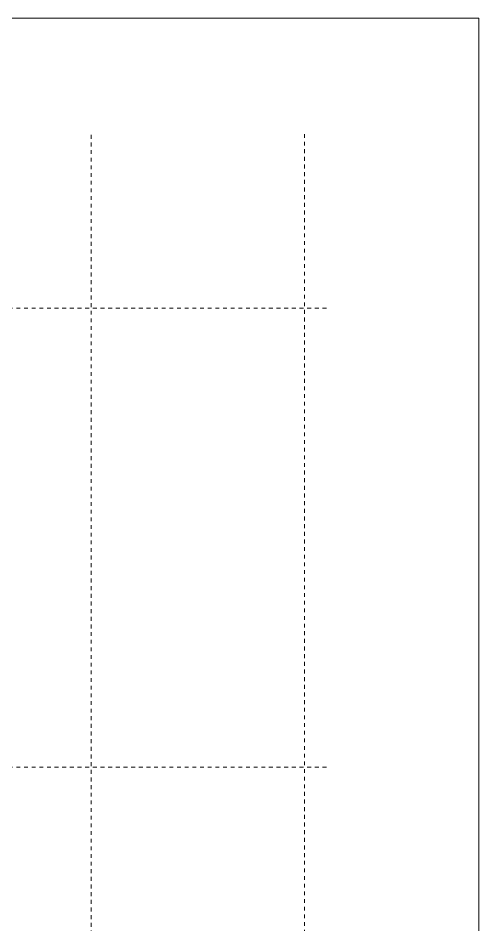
# Model space of a CAD drawing. Header units: millimetres. Extents: x 1010 to 1494, y -119 to 564.
# Drawn here: x 1133.96 to 1145.99, y 359.21 to 382.91 of the extents above; entities that cross this region are included whole.
import ezdxf

# ---------------------------------------------------------------- set-up
doc = ezdxf.new("R2010")
doc.units = ezdxf.units.MM
doc.linetypes.add('DASHDOT', pattern=[1, 0.5, -0.25, 0, -0.25])
doc.layers.get('0').update_dxf_attribs({"lineweight": 9})
doc.layers.add('Estructura', color=170, linetype='Continuous', lineweight=9)
doc.layers.add('Marca', color=1, linetype='Continuous', lineweight=9)

# ---------------------------------------------------------------- blocks, each defined once
blk = doc.blocks.new('*A392')
at = {"layer": 'Marca', "linetype": 'DASHDOT', "lineweight": 0}
blk.add_line((33940, 30035), (90693, 30035), dxfattribs=at)
blk = doc.blocks.new('*A393')
at = {"layer": 'Marca', "linetype": 'DASHDOT', "lineweight": 0}
blk.add_line((33940, 18035), (90693, 18035), dxfattribs=at)
blk = doc.blocks.new('*A400')
at = {"layer": 'Marca', "linetype": 'DASHDOT', "lineweight": 0}
blk.add_line((90070, 687), (90070, 34593), dxfattribs=at)
blk = doc.blocks.new('*A401')
at = {"layer": 'Marca', "linetype": 'DASHDOT', "lineweight": 0}
blk.add_line((84490, 665), (84490, 34593), dxfattribs=at)

msp = doc.modelspace()

# ---------------------------------------------------------------- linework, layer by layer
at = {"layer": 'Estructura'}
msp.add_lwpolyline([(1079.7975, 382.91227), (1145.99331, 382.91227), (1145.99331, 335.50561), (1079.7975, 335.50561)], close=True, dxfattribs=at)

# ---------------------------------------------------------------- block references
at = {"lineweight": 0, "xscale": 0.001, "yscale": 0.001, "zscale": 0.001}
for name in ['*A401', '*A400', '*A392', '*A393']:
    msp.add_blockref(name, (1051.36993, 345.29563), dxfattribs=at)

doc.saveas('drawing.dxf')
